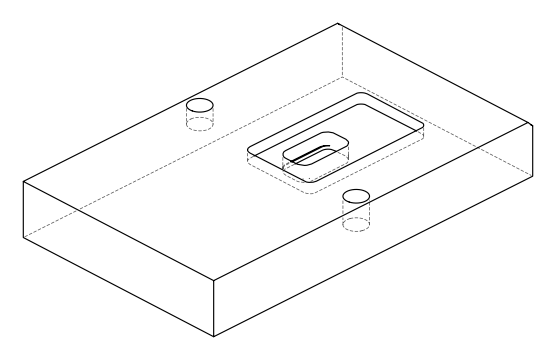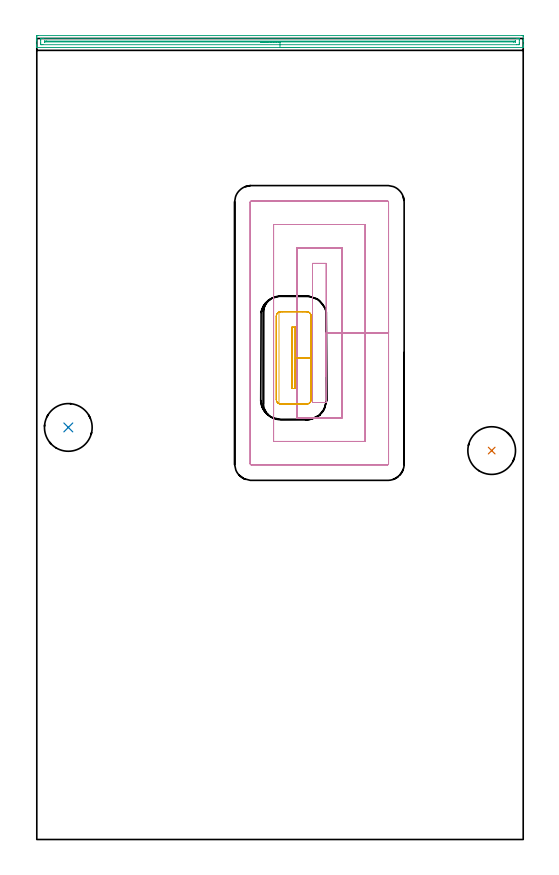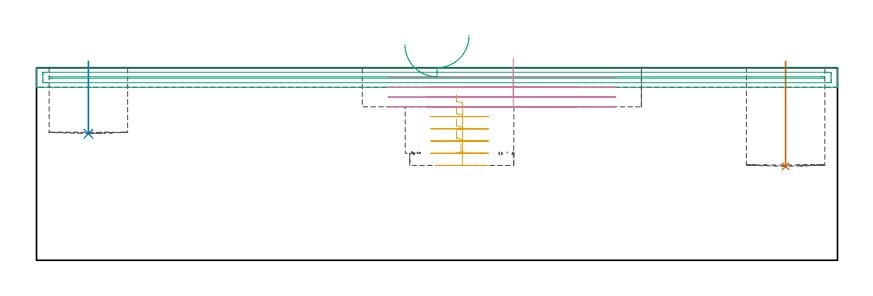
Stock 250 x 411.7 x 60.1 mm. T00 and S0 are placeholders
(PLAN: 5 operations, 2 tool changes, 18.5 min)
(1 INDEXABLE_INSERT_DRILL_BLIND_HOLE_FROM_SOLID | STEP1POCKET | NXT0302_020 | 0.13 min | 14369 mm3)
(2 INDEXABLE_INSERT_DRILL_BLIND_HOLE_FROM_SOLID_1 | STEP1POCKET_1 | NXT0302_020 | 0.09 min | 9566 mm3)
(3 AREA_MILL | FG_CHAMFER_SURFACE | UGT0205_001 | 6.16 min | 4651 mm3)
(4 MILL_RECTANGULAR_POCKET | POCKET_RECTANGULAR_STRAIGHT | UGT0201_010 | Follow Part, ap 4, ae 75% | 9.52 min | 160259 mm3)
(5 MILL_RECTANGULAR_POCKET_1 | POCKET_RECTANGULAR_STRAIGHT_1 | UGT0201_010 | Follow Part, ap 4, ae 75% | 2.55 min | 37422 mm3)
(TOOL NXT0302_020 | Index. Insert Drill 24.5mm [880-D2450L25-03] | D24.5 PA176 FL74 Z2)
(TOOL UGT0205_001 | Chamfer Mill 20 x 3 x 45 deg. | D20 FL50 Z2)
(TOOL UGT0201_010 | End Mill 16 mm | D16 FL22 Z2)
(OP 1 INDEXABLE_INSERT_DRILL_BLIND_HOLE_FROM_SOLID)
G17 G21 G94 G90
T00 M6
G54
G17 G0 G90 X233.8 Y199.9 S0 M3
G43 Z70.1 H1
G94 G81 G98 Z29.3 F250. R62.1
G80
M5
M2
(OP 2 INDEXABLE_INSERT_DRILL_BLIND_HOLE_FROM_SOLID_1)
G17 G21 G94 G90
T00 M6
G54
G17 G0 G90 X16.2 Y211.8 S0 M3
G43 Z70.1 H1
G94 G81 G98 Z39.5 F250. R62.1
G80
M5
M2
(OP 3 AREA_MILL)
G17 G21 G94 G90
T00 M6
G54
G17 G0 G90 X135. Y407.1 S1061 M3
G43 Z70.1 H0
G94 G1 X134.962 Z69.228 F250.
X134.848 Z68.363
X134.659 Z67.512
X134.397 Z66.68
X134.063 Z65.874
X133.66 Z65.1
X133.191 Z64.364
X132.66 Z63.672
X132.071 Z63.029
X131.428 Z62.44
X130.736 Z61.908
X130. Z61.44
X129.226 Z61.037
X128.42 Z60.703
X127.588 Z60.441
X126.736 Z60.252
X125.872 Z60.138
X125. Z60.1
X0.15
X0.01 Y407.106 Z60.093
X0. Y407.379 Z59.82
Y407.8 Z59.399
Y408.392 Z58.802
Y410.446 Z56.751
Y411.029 Z56.166
Y411.616 Z55.579
Y411.908 Z55.288
Y412.495 Z54.701
X0.003 Y412.786 Z54.41
X0.01 Y413.191 Z54.005
X0.18 Y413.196 Z54.002
X0.596 Y413.2 Z54.
X249.404 Y413.199 Z54.001
X249.819 Y413.196 Z54.002
X249.99 Y413.191 Z54.005
X250. Y412.786 Z54.41
Y411.029 Z56.166
Y410.446 Z56.751
Y410.15 Z57.047
Y408.392 Z58.802
Y407.801 Z59.399
Y407.514 Z59.685
Y407.378 Z59.821
X249.99 Y407.106 Z60.093
X249.85 Y407.1 Z60.1
X125.
Y408.514 Z58.686
X3.148
X2.38 Y408.515 Z58.685
X2.254 Y408.516 Z58.684
X2.037 Y408.521 Z58.679
X2.01 Y408.592 Z58.608
X2.004 Y408.763 Z58.437
X2.001 Y409.271 Z57.929
X2. Y409.645 Z57.555
Y410.524 Z56.676
X2.001 Y411.029 Z56.171
X2.003 Y411.4 Z55.8
X2.01 Y411.77 Z55.43
X2.38 Y411.781 Z55.419
X2.505 Y411.784 Z55.416
X3.271 Y411.786 Z55.414
X3.395
X246.852
X247.62 Y411.785 Z55.415
X247.746 Y411.784 Z55.416
X247.963 Y411.779 Z55.421
X247.99 Y411.708 Z55.492
X247.996 Y411.537 Z55.663
X247.999 Y411.029 Z56.171
X248. Y410.655 Z56.545
Y409.776 Z57.424
X247.999 Y409.271 Z57.929
X247.997 Y408.9 Z58.3
X247.99 Y408.53 Z58.67
X247.62 Y408.519 Z58.681
X247.495 Y408.516 Z58.684
X246.729 Y408.514 Z58.686
X246.605
X125.
Y409.928 Z57.272
X4.163 Y409.929 Z57.271
X4.088 Y409.93 Z57.27
X4.029 Y409.933 Z57.267
X4.016 Y409.935 Z57.265
X4.01 Y409.945 Z57.255
X4.006 Y409.989 Z57.211
X4.003 Y410.15 Z57.05
X4.004 Y410.307 Z56.893
X4.009 Y410.359 Z56.841
X4.052 Y410.365 Z56.835
X4.163 Y410.366 Z56.834
X4.831 Y410.371 Z56.829
X5.055
X245.837
X245.912 Y410.37 Z56.83
X245.971 Y410.367 Z56.833
X245.984 Y410.365 Z56.835
X245.99 Y410.355 Z56.845
X245.994 Y410.311 Z56.889
X245.997 Y410.15 Z57.05
X245.996 Y409.993 Z57.207
X245.991 Y409.941 Z57.259
X245.948 Y409.935 Z57.265
X245.837 Y409.934 Z57.266
X245.169 Y409.929 Z57.271
X244.945
X125. Y409.928 Z57.272
X124.128 Z57.31
X123.263 Z57.423
X122.412 Z57.612
X121.58 Z57.875
X120.774 Z58.208
X120. Z58.611
X119.264 Z59.08
X118.572 Z59.611
X117.929 Z60.2
X117.34 Z60.844
X116.808 Z61.536
X116.34 Z62.272
X115.937 Z63.045
X115.603 Z63.851
X115.341 Z64.683
X115.152 Z65.535
X115.038 Z66.4
X115. Z67.272
G0 Z70.1
M5
M2
(OP 4 MILL_RECTANGULAR_POCKET)
G17 G21 G94 G90
T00 M6
G54
G17 G0 G90 X148.8 Y237.771 S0 M3
G43 Z70.1 H0
Z63.1
G94 G1 Y260.35 Z57.05 F250.
Y296.1 F500.
X141.7
Y224.6
X148.8
Y260.35
X156.8
Y304.1
X133.7
Y216.6
X156.8
Y260.35
X168.8
Y316.1
X121.7
Y204.6
X168.8
Y260.35
X180.8
Y327.6
G3 X180.3 Y328.1 R0.5
G1 X110.2
G3 X109.7 Y327.6 R0.5
G1 Y193.1
G3 X110.2 Y192.6 R0.5
G1 X180.3
G3 X180.8 Y193.1 R0.5
G1 Y260.35
Y261.35
G0 X148.8 Y237.771 Z60.05
G1 Y260.35 Z54. F250.
Y296.1 F500.
X141.7
Y224.6
X148.8
Y260.35
X156.8
Y304.1
X133.7
Y216.6
X156.8
Y260.35
X168.8
Y316.1
X121.7
Y204.6
X168.8
Y260.35
X180.8
Y327.6
G3 X180.3 Y328.1 R0.5
G1 X110.2
G3 X109.7 Y327.6 R0.5
G1 Y193.1
G3 X110.2 Y192.6 R0.5
G1 X180.3
G3 X180.8 Y193.1 R0.5
G1 Y260.35
Y261.35
G0 X148.8 Y237.771 Z57.
G1 Y260.35 Z50.95 F250.
Y296.1 F500.
X141.7
Y224.6
X148.8
Y260.35
X156.8
Y304.1
X133.7
Y216.6
X156.8
Y260.35
X168.8
Y316.1
X121.7
Y204.6
X168.8
Y260.35
X180.8
Y327.6
G3 X180.3 Y328.1 R0.5
G1 X110.2
G3 X109.7 Y327.6 R0.5
G1 Y193.1
G3 X110.2 Y192.6 R0.5
G1 X180.3
G3 X180.8 Y193.1 R0.5
G1 Y260.35
Y261.35
G0 X148.8 Y237.771 Z53.95
G1 Y260.35 Z47.9 F250.
Y296.1 F500.
X141.7
Y224.6
X148.8
Y260.35
X156.8
Y304.1
X133.7
Y216.6
X156.8
Y260.35
X168.8
Y316.1
X121.7
Y204.6
X168.8
Y260.35
X180.8
Y327.6
G3 X180.3 Y328.1 R0.5
G1 X110.2
G3 X109.7 Y327.6 R0.5
G1 Y193.1
G3 X110.2 Y192.6 R0.5
G1 X180.3
G3 X180.8 Y193.1 R0.5
G1 Y260.35
Y261.35
G0 Z70.1
M5
M2
(OP 5 MILL_RECTANGULAR_POCKET_1)
G17 G21 G94 G90
T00 M6
G54
G17 G0 G90 X131.1 Y239.575 S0 M3
G43 Z70.1 H0
Z51.662
G94 G1 Y231.8 Z49.579 F250.
X133. Z49.07
Y247.55 Z44.85
Y263.3 F500.
X131.1
Y231.8
X133.
Y247.55
X141.
Y269.
G3 X138.7 Y271.3 R2.3
G1 X125.4
G3 X123.1 Y269. R2.3
G1 Y226.1
G3 X125.4 Y223.8 R2.3
G1 X138.7
G3 X141. Y226.1 R2.3
G1 Y247.55
Y248.55
G0 X131.1 Y239.575 Z47.85
G1 Y231.8 Z45.767 F250.
X133. Z45.258
Y247.55 Z41.037
Y263.3 F500.
X131.1
Y231.8
X133.
Y247.55
X141.
Y269.
G3 X138.7 Y271.3 R2.3
G1 X125.4
G3 X123.1 Y269. R2.3
G1 Y226.1
G3 X125.4 Y223.8 R2.3
G1 X138.7
G3 X141. Y226.1 R2.3
G1 Y247.55
Y248.55
G0 X131.1 Y239.575 Z44.037
G1 Y231.8 Z41.954 F250.
X133. Z41.445
Y247.55 Z37.225
Y263.3 F500.
X131.1
Y231.8
X133.
Y247.55
X141.
Y269.
G3 X138.7 Y271.3 R2.3
G1 X125.4
G3 X123.1 Y269. R2.3
G1 Y226.1
G3 X125.4 Y223.8 R2.3
G1 X138.7
G3 X141. Y226.1 R2.3
G1 Y247.55
Y248.55
G0 X131.1 Y239.575 Z40.225
G1 Y231.8 Z38.142 F250.
X133. Z37.633
Y247.55 Z33.412
Y263.3 F500.
X131.1
Y231.8
X133.
Y247.55
X141.
Y269.
G3 X138.7 Y271.3 R2.3
G1 X125.4
G3 X123.1 Y269. R2.3
G1 Y226.1
G3 X125.4 Y223.8 R2.3
G1 X138.7
G3 X141. Y226.1 R2.3
G1 Y247.55
Y248.55
G0 X132.485 Y241.194 Z36.412
G1 Y231.879 Z33.916 F250.
X132.923 Z33.799
Y247.55 Z29.6
Y263.221 F500.
X132.485
Y231.879
X132.923
Y247.55
X140.923
Y266.716
X140.911 Y269.105
X140.825 Y269.717
X140.551 Y270.21
G3 X139.015 Y271.189 R2.168
G1 X136.699 Y271.221
X126.239
X125.086 Y271.191
X124.811 Y271.137
X124.485 Y271.024
Y224.082
X124.594 Y224.038
X124.811 Y223.963
X125.088 Y223.909
X125.371 Y223.888
X125.658 Y223.879
X136.699
X139.222 Y223.913
X139.777 Y224.163
G3 X140.915 Y225.995 R2.254
G1 X140.923 Y247.55
Y248.55
G0 Z70.1
M5
M2
